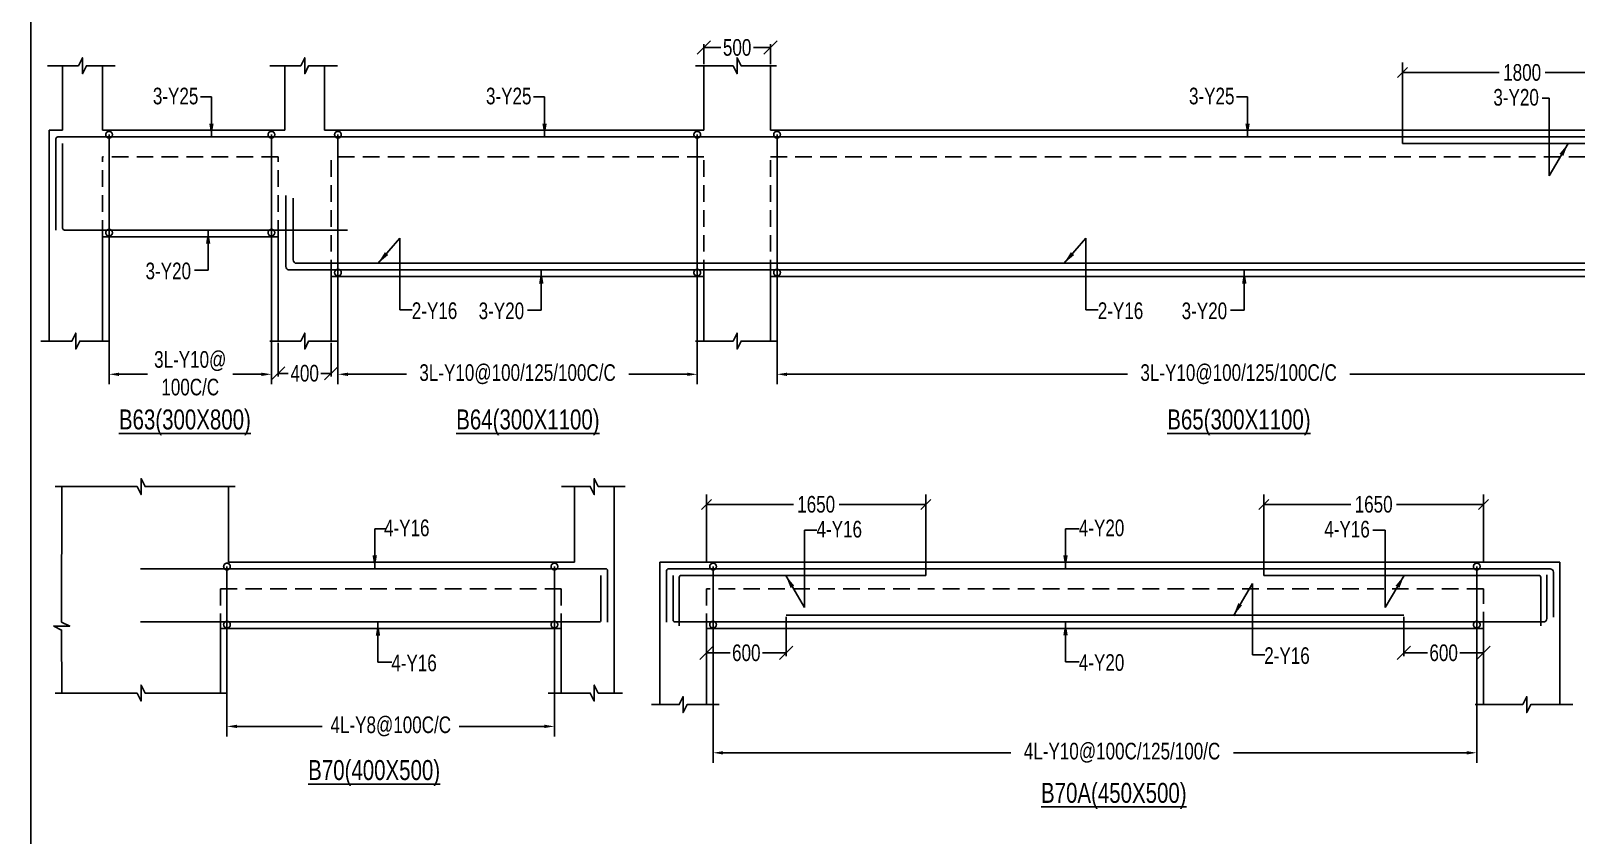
# Model space of a CAD drawing. Header units: millimetres. Extents: x 0 to 31744305, y -21599035 to 0.
# Drawn here: x 31644306 to 31655919, y -21172754 to -21166709 of the extents above; entities that cross this region are included whole.
import ezdxf

# ---------------------------------------------------------------- set-up
doc = ezdxf.new("R2010")
doc.units = ezdxf.units.MM
doc.header["$LTSCALE"] = 1000
doc.header["$MEASUREMENT"] = 0
doc.header["$PDMODE"] = 3
for name, pattern in [('CONTINOUS', [0]), ('CONTINU', [0]), ('HIDDEN', [0.375, 0.25, -0.125])]:
    doc.linetypes.add(name, pattern=pattern)
for name, color, linetype in [('-S-ARROW', 253, 'Continuous'), ('-S-MISC', 8, 'Continuous'), ('-S-STIRRUPS DIM', 6, 'Continuous'), ('-S-STIRUP', 11, 'Continuous'), ('-STR-BEAM', 7, 'CONTINU'), ('-STR-COLUMN', 5, 'HIDDEN'), ('-STR-REINF', 3, 'Continuous'), ('-STR-RF-DIM', 8, 'CONTINOUS'), ('-STR-TEXT', 6, 'Continuous'), ('S-DIM', 7, 'Continuous'), ('SEC TEXT', 9, 'Continuous'), ('SLAB LINE', 254, 'HIDDEN')]:
    doc.layers.add(name, color=color, linetype=linetype)
doc.styles.add('BEAM-LS', font='romans.shx', dxfattribs={"width": 0.8})
doc.styles.add('SOBHA', font='swisscl.ttf')
doc.styles.add('sobha.sed', font='swisscl.ttf')
doc.dimstyles.new('S-50', dxfattribs={"dimscale": 50, "dimtxt": 2.5, "dimasz": 2, "dimexe": 0.5, "dimexo": 0.25, "dimgap": 0.25, "dimtad": 0, "dimdec": 0, "dimrnd": 0.0005, "dimzin": 0, "dimdsep": 46, "dimtxsty": 'sobha.sed', "dimblk": 'OBLIQUE', "dimcen": 0.09, "dimclrd": 8, "dimclre": 8, "dimclrt": 6, "dimadec": 0, "dimazin": 0, "dimtfac": 1, "dimtdec": 0, "dimtofl": 0, "dimtmove": 2, "dimatfit": 3, "dimfxl": 0.18, "dimtolj": 1, "dimtzin": 0, "dimlwd": -1, "dimlwe": -1, "dimarcsym": 0})
doc.dimstyles.new('S-DIM50', dxfattribs={"dimscale": 50, "dimtxt": 2.5, "dimasz": 1.5, "dimexe": 1.5, "dimexo": 1, "dimgap": 0.5, "dimtad": 0, "dimdec": 0, "dimzin": 0, "dimdsep": 46, "dimtxsty": 'SOBHA', "dimcen": 0.09, "dimclrd": 256, "dimclre": 256, "dimclrt": 6, "dimadec": 5, "dimazin": 0, "dimtfac": 1, "dimtdec": 0, "dimtofl": 0, "dimtmove": 0, "dimatfit": 3, "dimfxl": 0.18, "dimtolj": 1, "dimtzin": 0, "dimlwd": -1, "dimlwe": -1, "dimarcsym": 0})
doc.dimstyles.new('STIRUP', dxfattribs={"dimscale": 50, "dimtxt": 2.5, "dimasz": 2.2, "dimexe": 0, "dimexo": 0, "dimgap": 0.5, "dimtad": 0, "dimdec": 0, "dimzin": 0, "dimdsep": 46, "dimtxsty": 'BEAM-LS', "dimblk": 'DOTSMALL', "dimcen": 0.09, "dimclrd": 256, "dimclre": 256, "dimclrt": 256, "dimadec": 5, "dimazin": 0, "dimtfac": 1, "dimtdec": 0, "dimtofl": 0, "dimtmove": 0, "dimatfit": 3, "dimldrblk": 'DOTSMALL', "dimfxl": 0, "dimfxlon": 1, "dimtolj": 1, "dimtzin": 0, "dimlwd": -1, "dimlwe": -1, "dimarcsym": 0})

# ---------------------------------------------------------------- blocks, each defined once
blk = doc.blocks.new('*D84')
at = {"layer": '-STR-RF-DIM', "transparency": 16777216}
for p, q in [((31645780, -21171172), (31645780, -21172012)), ((31648241, -21171172), (31648241, -21172012)), ((31645855, -21171937), (31646496, -21171937)), ((31648166, -21171937), (31647525, -21171937))]:
    blk.add_line(p, q, dxfattribs=at)
for points in [[(31645855, -21171924), (31645855, -21171949), (31645780, -21171937)], [(31648166, -21171924), (31648166, -21171949), (31648241, -21171937)]]:
    blk.add_solid(points, dxfattribs=at)
at = {"layer": 'Defpoints', "color": 0, "transparency": 16777216}
for p in [(31645780, -21171172, 178587), (31648241, -21171172, 0), (31645780, -21171937)]:
    blk.add_point(p, dxfattribs=at)
at = {"layer": '-STR-RF-DIM', "color": 6, "transparency": 16777216, "insert": (31647011, -21171937), "char_height": 125, "attachment_point": 5, "style": 'SOBHA'}
blk.add_mtext('\\A1;4L-Y8@100C/C', dxfattribs=at)
blk = doc.blocks.new('_DotSmall')
at = {"color": 0, "linetype": 'ByBlock', "const_width": 0.5}
blk.add_lwpolyline([(-0.0625, 0, 1), (0.0625, 0, 1)], format="xyb", close=True, dxfattribs=at)
blk = doc.blocks.new('*D85')
at = {"layer": '-S-STIRUP', "ltscale": 100, "transparency": 16777216}
blk.add_line((31648241, -21171172), (31648241, -21170735), dxfattribs=at)
at = {"layer": 'Defpoints', "color": 0, "linetype": 'CONTINU', "ltscale": 100, "transparency": 16777216}
for p in [(31648241, -21170735), (31648241, -21170735), (31648241, -21171172, 0)]:
    blk.add_point(p, dxfattribs=at)
at = {"layer": '-S-STIRUP', "linetype": 'CONTINU', "ltscale": 100, "transparency": 16777216, "xscale": 100, "yscale": 100, "zscale": 100}
for p, rotation in [((31648241, -21170735), 90), ((31648241, -21171172), 270)]:
    blk.add_blockref('_DotSmall', p, dxfattribs=dict(at, rotation=rotation))
blk = doc.blocks.new('_OBLIQUE')
at = {"color": 0, "linetype": 'ByBlock'}
blk.add_line((-0.5, -0.5), (0.5, 0.5), dxfattribs=at)
blk = doc.blocks.new('*D86')
at = {"layer": '-S-STIRUP', "ltscale": 100, "transparency": 16777216}
blk.add_line((31645780, -21171172), (31645780, -21170735), dxfattribs=at)
at = {"layer": 'Defpoints', "color": 0, "linetype": 'CONTINU', "ltscale": 100, "transparency": 16777216}
for p in [(31645780, -21170735), (31645780, -21170735), (31645780, -21171172, 0)]:
    blk.add_point(p, dxfattribs=at)
at = {"layer": '-S-STIRUP', "linetype": 'CONTINU', "ltscale": 100, "transparency": 16777216, "xscale": 100, "yscale": 100, "zscale": 100}
for p, rotation in [((31645780, -21170735), 90), ((31645780, -21171172), 270)]:
    blk.add_blockref('_DotSmall', p, dxfattribs=dict(at, rotation=rotation))
blk = doc.blocks.new('*D89')
at = {"layer": '-STR-RF-DIM', "transparency": 16777216}
for p, q in [((31649433, -21171115), (31649433, -21172210)), ((31655173, -21171172), (31655173, -21172210)), ((31649508, -21172135), (31651671, -21172135)), ((31655098, -21172135), (31653344, -21172135))]:
    blk.add_line(p, q, dxfattribs=at)
for points in [[(31649508, -21172123), (31649508, -21172148), (31649433, -21172135)], [(31655098, -21172123), (31655098, -21172148), (31655173, -21172135)]]:
    blk.add_solid(points, dxfattribs=at)
at = {"layer": 'Defpoints', "color": 0, "transparency": 16777216}
for p in [(31649433, -21171115, 178587), (31655173, -21171172, 178587), (31655173, -21172135)]:
    blk.add_point(p, dxfattribs=at)
at = {"layer": '-STR-RF-DIM', "color": 6, "transparency": 16777216, "insert": (31652507, -21172135), "char_height": 125, "attachment_point": 5, "style": 'SOBHA'}
blk.add_mtext('\\A1;4L-Y10@100C/125/100/C', dxfattribs=at)
blk = doc.blocks.new('*D87')
at = {"layer": '-S-STIRUP', "ltscale": 100, "transparency": 16777216}
blk.add_line((31649433, -21171172), (31649433, -21170735), dxfattribs=at)
at = {"layer": 'Defpoints', "color": 0, "linetype": 'CONTINU', "ltscale": 100, "transparency": 16777216}
for p in [(31649433, -21170735), (31649433, -21170735), (31649433, -21171172)]:
    blk.add_point(p, dxfattribs=at)
at = {"layer": '-S-STIRUP', "linetype": 'CONTINU', "ltscale": 100, "transparency": 16777216, "xscale": 100, "yscale": 100, "zscale": 100}
for p, rotation in [((31649433, -21170735), 90), ((31649433, -21171172), 270)]:
    blk.add_blockref('_DotSmall', p, dxfattribs=dict(at, rotation=rotation))
blk = doc.blocks.new('*D88')
at = {"layer": '-S-STIRUP', "ltscale": 100, "transparency": 16777216}
blk.add_line((31655173, -21171172), (31655173, -21170735), dxfattribs=at)
at = {"layer": 'Defpoints', "color": 0, "linetype": 'CONTINU', "ltscale": 100, "transparency": 16777216}
for p in [(31655173, -21170735), (31655173, -21170735), (31655173, -21171172)]:
    blk.add_point(p, dxfattribs=at)
at = {"layer": '-S-STIRUP', "linetype": 'CONTINU', "ltscale": 100, "transparency": 16777216, "xscale": 100, "yscale": 100, "zscale": 100}
for p, rotation in [((31655173, -21170735), 90), ((31655173, -21171172), 270)]:
    blk.add_blockref('_DotSmall', p, dxfattribs=dict(at, rotation=rotation))
blk = doc.blocks.new('*D674')
at = {"layer": '-STR-RF-DIM', "transparency": 16777216}
for p, q in [((31649914, -21168526), (31649914, -21169365)), ((31656364, -21168526), (31656364, -21169365)), ((31649989, -21169290), (31652547, -21169290)), ((31656289, -21169290), (31654219, -21169290))]:
    blk.add_line(p, q, dxfattribs=at)
for points in [[(31649989, -21169278), (31649989, -21169303), (31649914, -21169290)], [(31656289, -21169278), (31656289, -21169303), (31656364, -21169290)]]:
    blk.add_solid(points, dxfattribs=at)
at = {"layer": 'Defpoints', "color": 0, "transparency": 16777216}
for p in [(31649914, -21168526, 178587), (31656364, -21168526, 178587), (31649914, -21169290)]:
    blk.add_point(p, dxfattribs=at)
at = {"layer": '-STR-RF-DIM', "color": 6, "transparency": 16777216, "insert": (31653383, -21169290), "char_height": 125, "attachment_point": 5, "style": 'SOBHA'}
blk.add_mtext('\\A1;3L-Y10@100/125/100C/C', dxfattribs=at)
blk = doc.blocks.new('*D675')
at = {"layer": '-S-STIRUP', "ltscale": 100, "transparency": 16777216}
blk.add_line((31649914, -21168526), (31649914, -21167489), dxfattribs=at)
at = {"layer": 'Defpoints', "color": 0, "linetype": 'CONTINU', "ltscale": 100, "transparency": 16777216}
for p in [(31649914, -21167489), (31649914, -21167489), (31649914, -21168526)]:
    blk.add_point(p, dxfattribs=at)
at = {"layer": '-S-STIRUP', "linetype": 'CONTINU', "ltscale": 100, "transparency": 16777216, "xscale": 100, "yscale": 100, "zscale": 100}
for p, rotation in [((31649914, -21167489), 90), ((31649914, -21168526), 270)]:
    blk.add_blockref('_DotSmall', p, dxfattribs=dict(at, rotation=rotation))
blk = doc.blocks.new('*D676')
at = {"layer": '-STR-RF-DIM', "transparency": 16777216}
for p, q in [((31646614, -21168526), (31646614, -21169365)), ((31649314, -21168526), (31649314, -21169365)), ((31646689, -21169290), (31647128, -21169290)), ((31649239, -21169290), (31648800, -21169290))]:
    blk.add_line(p, q, dxfattribs=at)
for points in [[(31646689, -21169278), (31646689, -21169303), (31646614, -21169290)], [(31649239, -21169278), (31649239, -21169303), (31649314, -21169290)]]:
    blk.add_solid(points, dxfattribs=at)
at = {"layer": 'Defpoints', "color": 0, "transparency": 16777216}
for p in [(31646614, -21168526, 178587), (31649314, -21168526, 178587), (31649314, -21169290)]:
    blk.add_point(p, dxfattribs=at)
at = {"layer": '-STR-RF-DIM', "color": 6, "transparency": 16777216, "insert": (31647964, -21169290), "char_height": 125, "attachment_point": 5, "style": 'SOBHA'}
blk.add_mtext('\\A1;3L-Y10@100/125/100C/C', dxfattribs=at)
blk = doc.blocks.new('*D677')
at = {"layer": '-S-STIRUP', "ltscale": 100, "transparency": 16777216}
blk.add_line((31649314, -21168526), (31649314, -21167489), dxfattribs=at)
at = {"layer": 'Defpoints', "color": 0, "linetype": 'CONTINU', "ltscale": 100, "transparency": 16777216}
for p in [(31649314, -21167489), (31649314, -21167489), (31649314, -21168526)]:
    blk.add_point(p, dxfattribs=at)
at = {"layer": '-S-STIRUP', "linetype": 'CONTINU', "ltscale": 100, "transparency": 16777216, "xscale": 100, "yscale": 100, "zscale": 100}
for p, rotation in [((31649314, -21167489), 90), ((31649314, -21168526), 270)]:
    blk.add_blockref('_DotSmall', p, dxfattribs=dict(at, rotation=rotation))
blk = doc.blocks.new('*D678')
at = {"layer": '-S-STIRUP', "ltscale": 100, "transparency": 16777216}
blk.add_line((31646614, -21168526), (31646614, -21167489), dxfattribs=at)
at = {"layer": 'Defpoints', "color": 0, "linetype": 'CONTINU', "ltscale": 100, "transparency": 16777216}
for p in [(31646614, -21167489), (31646614, -21167489), (31646614, -21168526)]:
    blk.add_point(p, dxfattribs=at)
at = {"layer": '-S-STIRUP', "linetype": 'CONTINU', "ltscale": 100, "transparency": 16777216, "xscale": 100, "yscale": 100, "zscale": 100}
for p, rotation in [((31646614, -21167489), 90), ((31646614, -21168526), 270)]:
    blk.add_blockref('_DotSmall', p, dxfattribs=dict(at, rotation=rotation))
blk = doc.blocks.new('*D679')
at = {"layer": '-STR-RF-DIM', "transparency": 16777216}
for p, q in [((31644894, -21168226), (31644894, -21169365)), ((31646114, -21168226), (31646114, -21169365)), ((31644969, -21169290), (31645183, -21169290)), ((31646039, -21169290), (31645825, -21169290))]:
    blk.add_line(p, q, dxfattribs=at)
for points in [[(31644969, -21169278), (31644969, -21169303), (31644894, -21169290)], [(31646039, -21169278), (31646039, -21169303), (31646114, -21169290)]]:
    blk.add_solid(points, dxfattribs=at)
at = {"layer": 'Defpoints', "color": 0, "transparency": 16777216}
for p in [(31644894, -21168226, 0), (31646114, -21168226, 178587), (31646114, -21169290)]:
    blk.add_point(p, dxfattribs=at)
at = {"layer": '-STR-RF-DIM', "color": 6, "transparency": 16777216, "char_height": 125, "attachment_point": 5, "style": 'SOBHA'}
for s, insert in [('\\A1;3L-Y10@', (31645504, -21169191)), ('\\A1;100C/C', (31645504, -21169387))]:
    blk.add_mtext(s, dxfattribs=dict(at, insert=insert))
blk = doc.blocks.new('*D680')
at = {"layer": '-S-STIRUP', "ltscale": 100, "transparency": 16777216}
blk.add_line((31646114, -21168226), (31646114, -21167489), dxfattribs=at)
at = {"layer": 'Defpoints', "color": 0, "linetype": 'CONTINU', "ltscale": 100, "transparency": 16777216}
for p in [(31646114, -21167489), (31646114, -21167489), (31646114, -21168226)]:
    blk.add_point(p, dxfattribs=at)
at = {"layer": '-S-STIRUP', "linetype": 'CONTINU', "ltscale": 100, "transparency": 16777216, "xscale": 100, "yscale": 100, "zscale": 100}
for p, rotation in [((31646114, -21167489), 90), ((31646114, -21168226), 270)]:
    blk.add_blockref('_DotSmall', p, dxfattribs=dict(at, rotation=rotation))
blk = doc.blocks.new('*D681')
at = {"layer": '-S-STIRUP', "ltscale": 100, "transparency": 16777216}
blk.add_line((31644894, -21168226), (31644894, -21167489), dxfattribs=at)
at = {"layer": 'Defpoints', "color": 0, "linetype": 'CONTINU', "ltscale": 100, "transparency": 16777216}
for p in [(31644894, -21167489), (31644894, -21167489), (31644894, -21168226)]:
    blk.add_point(p, dxfattribs=at)
at = {"layer": '-S-STIRUP', "linetype": 'CONTINU', "ltscale": 100, "transparency": 16777216, "xscale": 100, "yscale": 100, "zscale": 100}
for p, rotation in [((31644894, -21167489), 90), ((31644894, -21168226), 270)]:
    blk.add_blockref('_DotSmall', p, dxfattribs=dict(at, rotation=rotation))
blk = doc.blocks.new('*D668')
at = {"layer": '-S-STIRRUPS DIM', "color": 251, "transparency": 16777216}
for p, q in [((31654614, -21167556), (31654614, -21166947)), ((31656414, -21167656), (31656414, -21166947))]:
    blk.add_line(p, q, dxfattribs=at)
at = {"layer": '-S-STIRRUPS DIM', "color": 8, "transparency": 16777216}
for p, q in [((31654614, -21167022), (31655342, -21167022)), ((31656414, -21167022), (31655686, -21167022))]:
    blk.add_line(p, q, dxfattribs=at)
at = {"layer": 'Defpoints', "color": 0, "transparency": 16777216}
for p in [(31656414, -21167022), (31654614, -21167556), (31656414, -21167656, 0)]:
    blk.add_point(p, dxfattribs=at)
at = {"layer": '-S-STIRRUPS DIM', "color": 8, "transparency": 16777216, "xscale": 75, "yscale": 75, "zscale": 75, "rotation": 180}
blk.add_blockref('_OBLIQUE', (31654614, -21167022), dxfattribs=at)
at = {"layer": '-S-STIRRUPS DIM', "color": 8, "transparency": 16777216, "xscale": 75, "yscale": 75, "zscale": 75}
blk.add_blockref('_OBLIQUE', (31656414, -21167022), dxfattribs=at)
at = {"layer": '-S-STIRRUPS DIM', "color": 6, "transparency": 16777216, "insert": (31655514, -21167022), "char_height": 125, "attachment_point": 5, "style": 'sobha.sed'}
blk.add_mtext('\\A1;1800', dxfattribs=at)
blk = doc.blocks.new('*D685')
at = {"layer": '-S-STIRRUPS DIM', "color": 251, "transparency": 16777216}
for p, q in [((31649383, -21170702), (31649383, -21170193)), ((31651033, -21170802), (31651033, -21170193))]:
    blk.add_line(p, q, dxfattribs=at)
at = {"layer": '-S-STIRRUPS DIM', "color": 8, "transparency": 16777216}
for p, q in [((31649383, -21170268), (31650037, -21170268)), ((31651033, -21170268), (31650380, -21170268))]:
    blk.add_line(p, q, dxfattribs=at)
at = {"layer": 'Defpoints', "color": 0, "transparency": 16777216}
for p in [(31651033, -21170268), (31649383, -21170702, 0), (31651033, -21170802, 0)]:
    blk.add_point(p, dxfattribs=at)
at = {"layer": '-S-STIRRUPS DIM', "color": 8, "transparency": 16777216, "xscale": 75, "yscale": 75, "zscale": 75, "rotation": 180}
blk.add_blockref('_OBLIQUE', (31649383, -21170268), dxfattribs=at)
at = {"layer": '-S-STIRRUPS DIM', "color": 8, "transparency": 16777216, "xscale": 75, "yscale": 75, "zscale": 75}
blk.add_blockref('_OBLIQUE', (31651033, -21170268), dxfattribs=at)
at = {"layer": '-S-STIRRUPS DIM', "color": 6, "transparency": 16777216, "insert": (31650208, -21170268), "char_height": 125, "attachment_point": 5, "style": 'sobha.sed'}
blk.add_mtext('\\A1;1650', dxfattribs=at)
blk = doc.blocks.new('*D686')
at = {"layer": '-S-STIRRUPS DIM', "color": 251, "transparency": 16777216}
for p, q in [((31653573, -21170802), (31653573, -21170193)), ((31655223, -21170702), (31655223, -21170193))]:
    blk.add_line(p, q, dxfattribs=at)
at = {"layer": '-S-STIRRUPS DIM', "color": 8, "transparency": 16777216}
for p, q in [((31653573, -21170268), (31654226, -21170268)), ((31655223, -21170268), (31654570, -21170268))]:
    blk.add_line(p, q, dxfattribs=at)
at = {"layer": 'Defpoints', "color": 0, "transparency": 16777216}
for p in [(31653573, -21170268), (31655223, -21170702, 0), (31653573, -21170802, 0)]:
    blk.add_point(p, dxfattribs=at)
at = {"layer": '-S-STIRRUPS DIM', "color": 8, "transparency": 16777216, "xscale": 75, "yscale": 75, "zscale": 75, "rotation": 180}
blk.add_blockref('_OBLIQUE', (31653573, -21170268), dxfattribs=at)
at = {"layer": '-S-STIRRUPS DIM', "color": 8, "transparency": 16777216, "xscale": 75, "yscale": 75, "zscale": 75}
blk.add_blockref('_OBLIQUE', (31655223, -21170268), dxfattribs=at)
at = {"layer": '-S-STIRRUPS DIM', "color": 6, "transparency": 16777216, "insert": (31654398, -21170268), "char_height": 125, "attachment_point": 5, "style": 'sobha.sed'}
blk.add_mtext('\\A1;1650', dxfattribs=at)
blk = doc.blocks.new('*D687')
at = {"color": 8, "transparency": 16777216}
for p, q in [((31649983, -21171114), (31649983, -21171409)), ((31649383, -21171214), (31649383, -21171409)), ((31649383, -21171384), (31649562, -21171384)), ((31649983, -21171384), (31649805, -21171384))]:
    blk.add_line(p, q, dxfattribs=at)
at = {"layer": 'Defpoints', "color": 0, "transparency": 16777216}
for p in [(31649983, -21171102, 0), (31649383, -21171202, 0), (31649983, -21171384)]:
    blk.add_point(p, dxfattribs=at)
at = {"color": 8, "transparency": 16777216, "xscale": 100, "yscale": 100, "zscale": 100, "rotation": 180}
blk.add_blockref('_OBLIQUE', (31649383, -21171384), dxfattribs=at)
at = {"color": 8, "transparency": 16777216, "xscale": 100, "yscale": 100, "zscale": 100}
blk.add_blockref('_OBLIQUE', (31649983, -21171384), dxfattribs=at)
at = {"color": 6, "transparency": 16777216, "insert": (31649683, -21171384), "char_height": 125, "attachment_point": 5, "style": 'sobha.sed'}
blk.add_mtext('\\A1;600', dxfattribs=at)
blk = doc.blocks.new('*D688')
at = {"color": 8, "transparency": 16777216}
for p, q in [((31654624, -21171114), (31654624, -21171409)), ((31655223, -21171214), (31655223, -21171409)), ((31654624, -21171384), (31654802, -21171384)), ((31655223, -21171384), (31655046, -21171384))]:
    blk.add_line(p, q, dxfattribs=at)
at = {"layer": 'Defpoints', "color": 0, "transparency": 16777216}
for p in [(31654624, -21171102, 0), (31655223, -21171202, 0), (31654624, -21171384)]:
    blk.add_point(p, dxfattribs=at)
at = {"color": 8, "transparency": 16777216, "xscale": 100, "yscale": 100, "zscale": 100, "rotation": 180}
blk.add_blockref('_OBLIQUE', (31654624, -21171384), dxfattribs=at)
at = {"color": 8, "transparency": 16777216, "xscale": 100, "yscale": 100, "zscale": 100}
blk.add_blockref('_OBLIQUE', (31655223, -21171384), dxfattribs=at)
at = {"color": 6, "transparency": 16777216, "insert": (31654924, -21171384), "char_height": 125, "attachment_point": 5, "style": 'sobha.sed'}
blk.add_mtext('\\A1;600', dxfattribs=at)
blk = doc.blocks.new('*D1012')
at = {"layer": 'Defpoints', "color": 0, "transparency": 16777216}
for p in [(31646164, -21169040, 0), (31646564, -21169040, 0), (31646564, -21169283)]:
    blk.add_point(p, dxfattribs=at)
at = {"layer": 'S-DIM', "color": 8, "transparency": 16777216}
for p, q in [((31646164, -21169053), (31646164, -21169308)), ((31646564, -21169053), (31646564, -21169308)), ((31646164, -21169283), (31646241, -21169283)), ((31646564, -21169283), (31646486, -21169283))]:
    blk.add_line(p, q, dxfattribs=at)
at = {"layer": 'S-DIM', "color": 8, "transparency": 16777216, "xscale": 100, "yscale": 100, "zscale": 100, "rotation": 180}
blk.add_blockref('_OBLIQUE', (31646164, -21169283), dxfattribs=at)
at = {"layer": 'S-DIM', "color": 8, "transparency": 16777216, "xscale": 100, "yscale": 100, "zscale": 100}
blk.add_blockref('_OBLIQUE', (31646564, -21169283), dxfattribs=at)
at = {"layer": 'S-DIM', "color": 6, "transparency": 16777216, "insert": (31646364, -21169283), "char_height": 125, "attachment_point": 5, "style": 'sobha.sed'}
blk.add_mtext('\\A1;400', dxfattribs=at)
blk = doc.blocks.new('*D1013')
at = {"layer": 'Defpoints', "color": 0, "transparency": 16777216}
for p in [(31649864, -21166834), (31649364, -21166971, 0), (31649864, -21166971, 0)]:
    blk.add_point(p, dxfattribs=at)
at = {"layer": 'S-DIM', "color": 8, "transparency": 16777216}
for p, q in [((31649364, -21166959), (31649364, -21166809)), ((31649364, -21166834), (31649492, -21166834)), ((31649864, -21166834), (31649736, -21166834)), ((31649864, -21166959), (31649864, -21166809))]:
    blk.add_line(p, q, dxfattribs=at)
at = {"layer": 'S-DIM', "color": 8, "transparency": 16777216, "xscale": 100, "yscale": 100, "zscale": 100, "rotation": 180}
blk.add_blockref('_OBLIQUE', (31649364, -21166834), dxfattribs=at)
at = {"layer": 'S-DIM', "color": 8, "transparency": 16777216, "xscale": 100, "yscale": 100, "zscale": 100}
blk.add_blockref('_OBLIQUE', (31649864, -21166834), dxfattribs=at)
at = {"layer": 'S-DIM', "color": 6, "transparency": 16777216, "insert": (31649614, -21166834), "char_height": 125, "attachment_point": 5, "style": 'sobha.sed'}
blk.add_mtext('\\A1;500', dxfattribs=at)

msp = doc.modelspace()

# ---------------------------------------------------------------- linework, layer by layer
at = {"layer": '-S-MISC', "linetype": 'ByBlock', "ltscale": 1000, "elevation": 0}
for points in [[(31644431.4, -21166971.3), (31644664.1, -21166970.9), (31644694, -21166911.3), (31644694, -21167031.4), (31644723.8, -21166970.9), (31644940, -21166971.3)], [(31646101.4, -21166971.3), (31646334.1, -21166970.9), (31646364, -21166911.3), (31646364, -21167031.4), (31646393.8, -21166970.9), (31646610, -21166971.3)], [(31649301.4, -21166971.2), (31649584.1, -21166971.2), (31649614, -21167030.9), (31649614, -21166910.7), (31649643.8, -21166971.2), (31649910, -21166971.2)], [(31644381.4, -21169040.4), (31644614.1, -21169040), (31644644, -21168980.3), (31644644, -21169100.5), (31644673.8, -21169040), (31644890, -21169040.4)], [(31646101.4, -21169040.4), (31646334.1, -21169040), (31646364, -21168980.3), (31646364, -21169100.5), (31646393.8, -21169040), (31646610, -21169040.4)], [(31649301.4, -21169040.4), (31649584.1, -21169040.4), (31649614, -21168980.7), (31649614, -21169100.9), (31649643.8, -21169040.4), (31649910, -21169040.4)], [(31645840.7, -21170133.7), (31645164.2, -21170133.7), (31645134.3, -21170074), (31645134.3, -21170194.2), (31645104.5, -21170133.7), (31644488.3, -21170133.9)], [(31648773.4, -21170133.7), (31648570.6, -21170133.3), (31648540.7, -21170073.6), (31648540.7, -21170193.8), (31648510.8, -21170133.3), (31648294.8, -21170133.7)], [(31644538.3, -21171686.5), (31644537.6, -21171212.6), (31644477.9, -21171182.7), (31644598.1, -21171182.7), (31644537.6, -21171152.9), (31644538.1, -21170133.7)], [(31645780.4, -21171686.5), (31645164.2, -21171686.5), (31645134.3, -21171626.8), (31645134.3, -21171747), (31645104.5, -21171686.5), (31644488.3, -21171686.7)], [(31648751.7, -21171686.5), (31648570.6, -21171686.5), (31648540.7, -21171626.8), (31648540.7, -21171747), (31648510.8, -21171686.5), (31648194.9, -21171686.5)], [(31648970.8, -21171772.8), (31649178.6, -21171772.8), (31649208.4, -21171713.1), (31649208.4, -21171833.3), (31649238.3, -21171772.8), (31649479.3, -21171772.8)], [(31655160.8, -21171772.8), (31655518.4, -21171772.8), (31655548.3, -21171713.1), (31655548.3, -21171833.3), (31655578.1, -21171772.8), (31655894.1, -21171772.8)]]:
    msp.add_lwpolyline(points, dxfattribs=at)
at = {"layer": '-STR-BEAM'}
for p, q in [((31646214, -21167455.8, 0), (31644844, -21167455.8, 0)), ((31649364, -21167455.8, 0), (31646514, -21167455.8, 0)), ((31656414, -21167455.8, 0), (31649864, -21167455.8, 0)), ((31648390.7, -21170701.9, 0), (31645790.7, -21170701.9, 0)), ((31655798.3, -21170701.9, 0), (31649033.4, -21170701.9, 0)), ((31655223.3, -21171201.9, 0), (31649383.5, -21171201.9, 0))]:
    msp.add_line(p, q, dxfattribs=at)
at = {"layer": '-STR-BEAM', "elevation": 0}
msp.add_lwpolyline([(31679606.4, -21188463.8), (31644306.4, -21188463.8), (31644306.4, -21159763.8), (31679606.4, -21159763.8)], close=True, dxfattribs=at)
for points in [[(31644844, -21168255.8), (31646164, -21168255.8)], [(31646564, -21168555.8), (31649364, -21168555.8)], [(31649864, -21168555.8), (31656414, -21168555.8)], [(31645730.4, -21171201.9), (31648290.7, -21171201.9)]]:
    msp.add_lwpolyline(points, dxfattribs=at)
at = {"layer": '-STR-COLUMN', "linetype": 'Continuous', "ltscale": 10}
for p, q in [((31644544, -21167455.8, 0), (31644544, -21166971.2, 0)), ((31644844, -21167455.8, 0), (31644844, -21166971.2, 0)), ((31646214, -21167455.8, 0), (31646214, -21166971.2, 0)), ((31646514, -21167455.8, 0), (31646514, -21166971.2, 0)), ((31649364, -21167455.8, 0), (31649364, -21166971.2, 0)), ((31649864, -21167455.8, 0), (31649864, -21166971.2, 0)), ((31644544, -21167455.8, 0), (31644444, -21167455.8, 0)), ((31644444, -21167455.8, 0), (31644444, -21169040.4, 0)), ((31644844, -21168255.8, 0), (31644844, -21169040.4, 0)), ((31646164, -21168255.8, 0), (31646164, -21169040.4, 0)), ((31646564, -21168555.8, 0), (31646564, -21169040.4, 0)), ((31649364, -21168555.8, 0), (31649364, -21169040.4, 0)), ((31649864, -21168555.8, 0), (31649864, -21169040.4, 0)), ((31645790.7, -21170701.9, 0), (31645790.7, -21170133.7, 0)), ((31648390.7, -21170701.9, 0), (31648390.7, -21170133.7, 0)), ((31648690.7, -21170133.7, 0), (31648690.7, -21171686.5, 0)), ((31649033.4, -21170701.9, 0), (31649033.4, -21171772.8, 0)), ((31655798.3, -21171772.8, 0), (31655798.3, -21170701.9, 0)), ((31645730.4, -21171201.9, 0), (31645730.4, -21171686.5, 0)), ((31648290.7, -21171201.9, 0), (31648290.7, -21171686.5, 0)), ((31649383.5, -21171201.9, 0), (31649383.5, -21171772.8, 0)), ((31655223.3, -21171201.9, 0), (31655223.3, -21171772.8, 0))]:
    msp.add_line(p, q, dxfattribs=at)
at = {"layer": '-STR-REINF', "ltscale": 10}
for p, q in [((31644494, -21167520.8, 0), (31644494, -21168206.5, 0)), ((31662249, -21167505.8, 0), (31644509, -21167505.8, 0)), ((31644544, -21167555.8, 0), (31644544, -21168190.8, 0)), ((31646222.3, -21168480.8, 0), (31646222.3, -21167947.4, 0)), ((31646277.3, -21168430.8, 0), (31646277.3, -21167966.4, 0)), ((31644559, -21168205.8, 0), (31646686.1, -21168205.8, 0)), ((31646302.3, -21168455.8, 0), (31662084.3, -21168455.8, 0)), ((31646247.3, -21168505.8, 0), (31662199, -21168505.8, 0)), ((31645130.4, -21170751.9, 0), (31648625.7, -21170751.9, 0)), ((31648590.7, -21170801.9, 0), (31648590.7, -21171136.9, 0)), ((31648640.7, -21170766.9, 0), (31648640.7, -21171152.5, 0)), ((31649083.4, -21170766.9, 0), (31649083.4, -21171152.5, 0)), ((31655723.4, -21170751.9, 0), (31649098.4, -21170751.9, 0)), ((31649133.4, -21170801.9, 0), (31649133.4, -21171136.9, 0)), ((31655698.4, -21170796.9, 0), (31655698.4, -21171126.9, 0)), ((31655748.4, -21170776.9, 0), (31655748.4, -21171116.9, 0)), ((31648575.7, -21171151.9, 0), (31645130.4, -21171151.9, 0)), ((31649148.4, -21171151.9, 0), (31655673.4, -21171151.9, 0))]:
    msp.add_line(p, q, dxfattribs=at)
at = {"layer": '-STR-REINF', "ltscale": 10, "elevation": 0}
for points in [[(31654614, -21167555.8), (31658314, -21167555.8)], [(31649983.4, -21171101.9), (31654623.8, -21171101.9)]]:
    msp.add_lwpolyline(points, dxfattribs=at)
for points in [[(31649178.9, -21171180), (31649178.9, -21170816.9, -0.4142136), (31649193.9, -21170801.9), (31651033.5, -21170801.9)], [(31655653.4, -21171180), (31655653.4, -21170816.9, 0.4142136), (31655638.4, -21170801.9), (31653573.3, -21170801.9)]]:
    msp.add_lwpolyline(points, format="xyb", dxfattribs=at)
at = {"layer": '-STR-REINF', "ltscale": 10}
for centre, radius, start, end in [((31644509, -21167520.8, 0), 15, 90, 180), ((31644559, -21168190.8, 0), 15, 180, 270), ((31648625.7, -21170766.9, 0), 15, 0, 90), ((31649098.4, -21170766.9, 0), 15, 90, 180), ((31655723.4, -21170776.9, 0.1), 25, 0, 90), ((31648575.7, -21171136.9, 0), 15, 270, 0), ((31649148.4, -21171136.9, 0), 15, 180, 270), ((31655673.4, -21171126.9, 0), 25, 270, 0)]:
    msp.add_arc(centre, radius, start, end, dxfattribs=at)
at = {"layer": '-STR-REINF', "ltscale": 10, "extrusion": (1.64538e-09, 0, 1)}
msp.add_arc((31646247.3, -21168480.8, 0.1), 25, 180, 270, dxfattribs=at)
at = {"layer": '-STR-REINF', "ltscale": 10, "extrusion": (1.31421e-09, 0, 1)}
msp.add_arc((31646302.3, -21168430.8, 0), 25, 180, 270, dxfattribs=at)
at = {"layer": 'SLAB LINE', "color": 8, "linetype": 'HIDDEN', "ltscale": 0.5}
for p, q in [((31646164, -21167655.8, 0), (31644844, -21167655.8, 0)), ((31644844, -21168255.8, 0), (31644844, -21167655.8, 0)), ((31646164, -21168255.8, 0), (31646164, -21167655.8, 0)), ((31649364, -21167655.8, 0), (31646564, -21167655.8, 0)), ((31646564, -21168555.8, 0), (31646564, -21167655.8, 0)), ((31649364, -21168555.8, 0), (31649364, -21167655.8, 0)), ((31649864, -21167655.8, 0), (31656414, -21167655.8, 0)), ((31649864, -21168555.8, 0), (31649864, -21167655.8, 0)), ((31645730.5, -21170901.9, 0), (31648290.7, -21170901.9, 0)), ((31645730.5, -21170901.9, 0), (31645730.5, -21171201.9, 0)), ((31648290.7, -21170901.9, 0), (31648290.7, -21171201.9, 0)), ((31655223.3, -21170901.9, 0), (31649383.5, -21170901.9, 0)), ((31649383.5, -21170901.9, 0), (31649383.5, -21171201.9, 0)), ((31655223.3, -21171201.9, 0), (31655223.3, -21170901.9, 0))]:
    msp.add_line(p, q, dxfattribs=at)

# ---------------------------------------------------------------- texts
at = {"layer": '-STR-TEXT', "color": 6, "style": 'SOBHA'}
for s, p in [('3-Y25', (31645223.1, -21167261, 0)), ('3-Y25', (31647726.6, -21167261, 0)), ('3-Y25', (31653010.1, -21167261, 0)), ('3-Y20', (31655297.6, -21167270.7, 0)), ('3-Y20', (31645168, -21168575.8, 0)), ('2-Y16', (31647169.1, -21168874.6, 0)), ('3-Y20', (31647671.5, -21168875.8, 0)), ('2-Y16', (31652324.6, -21168874.6, 0)), ('3-Y20', (31652955, -21168875.8, 0)), ('4-Y16', (31646960.2, -21170507, 0)), ('4-Y16', (31650210.8, -21170516.7, 0)), ('4-Y20', (31652182.1, -21170507, 0)), ('4-Y16', (31654027, -21170516.7, 0)), ('4-Y16', (31647014.9, -21171521.9, 0)), ('4-Y20', (31652182.1, -21171519.1, 0)), ('2-Y16', (31653575.7, -21171467.3, 0))]:
    msp.add_text(s, height=125, dxfattribs=at).set_placement(p)
at = {"layer": 'SEC TEXT', "color": 4, "linetype": 'ByBlock', "style": 'sobha.sed'}
for s, rotation, p in [('%%UB63(300X800)', 359.98928, (31644967.9, -21169704.5, 0)), ('%%UB64(300X1100)', 359.98928, (31647503.1, -21169704.5, 0)), ('%%UB65(300X1100)', 359.98928, (31652846.9, -21169704.5, 0)), ('%%UB70(400X500)', 0.01072, (31646390.4, -21172340, 0)), ('%%UB70A(450X500)', 359.98928, (31651897.9, -21172511.4, 0))]:
    msp.add_text(s, height=150, rotation=rotation, dxfattribs=at).set_placement(p)

# ---------------------------------------------------------------- dimensions: what is measured, and where the dimension line sits
at = {"layer": '-S-STIRRUPS DIM'}
for base, p1, p2, picture, middle in [((31656414, -21167022.4, 0), (31654614, -21167555.8, 0), (31656414, -21167655.8, 0), '*D668', (31655514, -21167022.4, 0)), ((31651033.5, -21170268.5, 0), (31649383.5, -21170701.9, 0), (31651033.5, -21170801.9, 0), '*D685', (31650208.5, -21170268.5, 0))]:
    dim = msp.add_linear_dim(base=base, p1=p1, p2=p2, dimstyle='S-DIM50', override={"dimscale": 1, "dimtxt": 125, "dimasz": 75, "dimexe": 75, "dimexo": 0, "dimgap": 25, "dimrnd": 5, "dimtxsty": 'sobha.sed', "dimblk1": 'OBLIQUE', "dimblk2": 'OBLIQUE', "dimsah": 1, "dimcen": 4.5, "dimclrd": 8, "dimclre": 251, "dimfxl": 75}, dxfattribs=at)
    dim.commit()
    dim.dimension.update_dxf_attribs({"geometry": picture, "text_midpoint": middle})
dim = msp.add_linear_dim(base=(31653573.3, -21170268.5, 0), p1=(31655223.3, -21170701.9, 0), p2=(31653573.3, -21170801.9, 0), angle=180, dimstyle='S-DIM50', override={"dimscale": 1, "dimtxt": 125, "dimasz": 75, "dimexe": 75, "dimexo": 0, "dimgap": 25, "dimrnd": 5, "dimtxsty": 'sobha.sed', "dimblk1": 'OBLIQUE', "dimblk2": 'OBLIQUE', "dimsah": 1, "dimcen": 4.5, "dimclrd": 8, "dimclre": 251, "dimfxl": 75}, dxfattribs=at)
dim.commit()
dim.dimension.update_dxf_attribs({"geometry": '*D686', "text_midpoint": (31654398.3, -21170268.5, 0)})
at = {"layer": '-S-STIRUP', "linetype": 'CONTINU', "ltscale": 100}
for base, p1, p2, picture, middle in [((31644894, -21167488.8, 0), (31644894, -21168225.5, 0), (31644894, -21167488.8, 0), '*D681', (31644894, -21167857.2, 0)), ((31646114.1, -21167488.8, 178586.6), (31646114.1, -21168225.5, 178586.6), (31646114.1, -21167488.8, 178586.6), '*D680', (31646114.1, -21167857.2, 178586.6)), ((31646613.8, -21167488.8, 178586.6), (31646613.8, -21168525.5, 178586.6), (31646613.8, -21167488.8, 178586.6), '*D678', (31646613.8, -21168007.2, 178586.6)), ((31649314.1, -21167488.8, 178586.6), (31649314.1, -21168525.5, 178586.6), (31649314.1, -21167488.8, 178586.6), '*D677', (31649314.1, -21168007.2, 178586.6)), ((31649913.8, -21167488.8, 178586.6), (31649913.8, -21168525.5, 178586.6), (31649913.8, -21167488.8, 178586.6), '*D675', (31649913.8, -21168007.2, 178586.6)), ((31645780.4, -21170734.9, 178586.6), (31645780.4, -21171171.6, 178586.6), (31645780.4, -21170734.9, 178586.6), '*D86', (31645780.4, -21170953.2, 178586.6)), ((31648240.7, -21170734.9, 0), (31648240.7, -21171171.6, 0), (31648240.7, -21170734.9, 0), '*D85', (31648240.7, -21170953.2, 0)), ((31649433.3, -21170734.9, 178586.6), (31649433.3, -21171171.6, 178586.6), (31649433.3, -21170734.9, 178586.6), '*D87', (31649433.3, -21170953.2, 178586.6)), ((31655173.5, -21170734.9, 178586.6), (31655173.5, -21171171.6, 178586.6), (31655173.5, -21170734.9, 178586.6), '*D88', (31655173.5, -21170953.2, 178586.6))]:
    dim = msp.add_linear_dim(base=base, p1=p1, p2=p2, angle=90, text=' ', dimstyle='STIRUP', override={"dimasz": 2}, dxfattribs=at)
    dim.commit()
    dim.dimension.update_dxf_attribs({"geometry": picture, "text_midpoint": middle})
at = {"layer": '-STR-RF-DIM'}
for base, p1, p2, text, picture, middle in [((31646114.1, -21169290.5, 0), (31644894, -21168225.5, 0), (31646114.1, -21168225.5, 178586.6), '3L-Y10@\\X100C/C', '*D679', (31645504, -21169290.5, 0)), ((31649314.1, -21169290.5, 0), (31646613.8, -21168525.5, 178586.6), (31649314.1, -21168525.5, 178586.6), '3L-Y10@100/125/100C/C', '*D676', (31647964, -21169290.5, 0)), ((31655173.5, -21172135.4, 0), (31649433.3, -21171114.6, 178586.6), (31655173.5, -21171171.6, 178586.6), '4L-Y10@100C/125/100/C', '*D89', (31652507.5, -21172135.4, 0))]:
    dim = msp.add_linear_dim(base=base, p1=p1, p2=p2, text=text, dimstyle='S-DIM50', override={"dimscale": 1, "dimtxt": 125, "dimasz": 75, "dimexe": 75, "dimexo": 0, "dimgap": 25, "dimsah": 1, "dimcen": 4.5, "dimfxl": 75}, dxfattribs=at)
    dim.commit()
    dim.dimension.update_dxf_attribs({"geometry": picture, "text_midpoint": middle, "dimtype": 160})
for base, p1, p2, text, picture, middle in [((31649913.8, -21169290.5, 0), (31656364.1, -21168525.5, 178586.6), (31649913.8, -21168525.5, 178586.6), '3L-Y10@100/125/100C/C', '*D674', (31653383.2, -21169290.5, 0)), ((31645780.4, -21171936.5, 0), (31648240.7, -21171171.6, 0), (31645780.4, -21171171.6, 178586.6), '4L-Y8@100C/C', '*D84', (31647010.5, -21171936.5, 0))]:
    dim = msp.add_linear_dim(base=base, p1=p1, p2=p2, angle=180, text=text, dimstyle='S-DIM50', override={"dimscale": 1, "dimtxt": 125, "dimasz": 75, "dimexe": 75, "dimexo": 0, "dimgap": 25, "dimsah": 1, "dimcen": 4.5, "dimfxl": 75}, dxfattribs=at)
    dim.commit()
    dim.dimension.update_dxf_attribs({"geometry": picture, "text_midpoint": middle, "dimtype": 160})
at = {"color": 1}
dim = msp.add_linear_dim(base=(31649983.4, -21171384.4, 0), p1=(31649383.5, -21171201.9, 0), p2=(31649983.4, -21171101.9, 0), dimstyle='S-50', override={"dimclrd": 8}, dxfattribs=at)
dim.commit()
dim.dimension.update_dxf_attribs({"geometry": '*D687', "text_midpoint": (31649683.4, -21171384.4, 0)})
dim = msp.add_linear_dim(base=(31654623.8173, -21171384.4039, 0), p1=(31655223.3469, -21171201.8675, 0), p2=(31654623.8173, -21171101.8675, 0), angle=180, dimstyle='S-50', override={"dimclrd": 8}, dxfattribs=at)
dim.commit()
dim.dimension.update_dxf_attribs({"geometry": '*D688', "text_midpoint": (31654923.5821, -21171384.4039, 0)})
at = {"layer": 'S-DIM', "color": 1}
for base, p1, p2, picture, middle in [((31649864, -21166834.2), (31649364, -21166971.2, 0), (31649864, -21166971.2, 0), '*D1013', (31649614, -21166834.2)), ((31646564, -21169283.1), (31646164, -21169040.4, 0), (31646564, -21169040.4, 0), '*D1012', (31646364, -21169283.1))]:
    dim = msp.add_linear_dim(base=base, p1=p1, p2=p2, dimstyle='S-50', dxfattribs=at)
    dim.commit()
    dim.dimension.update_dxf_attribs({"geometry": picture, "text_midpoint": middle})

# ---------------------------------------------------------------- leaders
at = {"layer": '-S-ARROW'}
for points, override in [([(31645663.2, -21167505.8, 0), (31645663.2, -21167205.8, 0), (31645580.8, -21167205.8, 0)], {"dimasz": 2, "dimgap": 0.1, "dimtad": 0}), ([(31648166.7, -21167505.8, 0), (31648166.7, -21167205.8, 0), (31648084.3, -21167205.8, 0)], {"dimasz": 2, "dimgap": 0.1, "dimtad": 0}), ([(31653450.2, -21167505.8, 0), (31653450.2, -21167205.8, 0), (31653367.8, -21167205.8, 0)], {"dimasz": 2, "dimgap": 0.1, "dimtad": 0}), ([(31655859.4, -21167555.5, 0), (31655717.1, -21167797.7, 0), (31655717.1, -21167215.5, 0), (31655664.2, -21167215.5, 0)], {"dimgap": 0.1}), ([(31645638.6, -21168208.5, 0), (31645638.6, -21168508.5, 0), (31645535.2, -21168508.5, 0)], {"dimasz": 2, "dimgap": 0.1, "dimtad": 0}), ([(31646913.5, -21168458.5, 0), (31647080, -21168266.6, 0), (31647080, -21168806.8, 0), (31647172.9, -21168806.8, 0)], {"dimgap": 0.1}), ([(31652069, -21168458.5, 0), (31652235.5, -21168266.6, 0), (31652235.5, -21168806.8, 0), (31652328.4, -21168806.8, 0)], {"dimgap": 0.1}), ([(31648142.1, -21168508.5, 0), (31648142.1, -21168808.5, 0), (31648038.7, -21168808.5, 0)], {"dimasz": 2, "dimgap": 0.1, "dimtad": 0}), ([(31653425.6, -21168508.5, 0), (31653425.6, -21168808.5, 0), (31653322.2, -21168808.5, 0)], {"dimasz": 2, "dimgap": 0.1, "dimtad": 0}), ([(31646890.3, -21170751.9, 0), (31646890.3, -21170451.9, 0), (31646972.6, -21170451.9, 0)], {"dimasz": 2, "dimgap": 0.1, "dimtad": 0}), ([(31649978.9, -21170801.6, 0), (31650121.2, -21171043.8, 0), (31650121.2, -21170461.6, 0), (31650214.1, -21170461.6, 0)], {"dimgap": 0.1}), ([(31652082, -21170751.9, 0), (31652082, -21170451.9, 0), (31652185.4, -21170451.9, 0)], {"dimasz": 2, "dimgap": 0.1, "dimtad": 0}), ([(31654627.9, -21170801.6, 0), (31654485.6, -21171043.8, 0), (31654485.6, -21170461.6, 0), (31654392.7, -21170461.6, 0)], {"dimgap": 0.1}), ([(31653343.8, -21171104.9, 0), (31653486.1, -21170862.6, 0), (31653486.1, -21171399.4, 0), (31653579, -21171399.4, 0)], {"dimgap": 0.1}), ([(31646914.8, -21171154.6, 0), (31646914.8, -21171454.6, 0), (31647018.3, -21171454.6, 0)], {"dimasz": 2, "dimgap": 0.1, "dimtad": 0}), ([(31652082, -21171151.8, 0), (31652082, -21171451.8, 0), (31652185.4, -21171451.8, 0)], {"dimasz": 2, "dimgap": 0.1, "dimtad": 0})]:
    msp.add_leader(points, dimstyle='S-50', override=override, dxfattribs=at)

doc.saveas('drawing.dxf')
